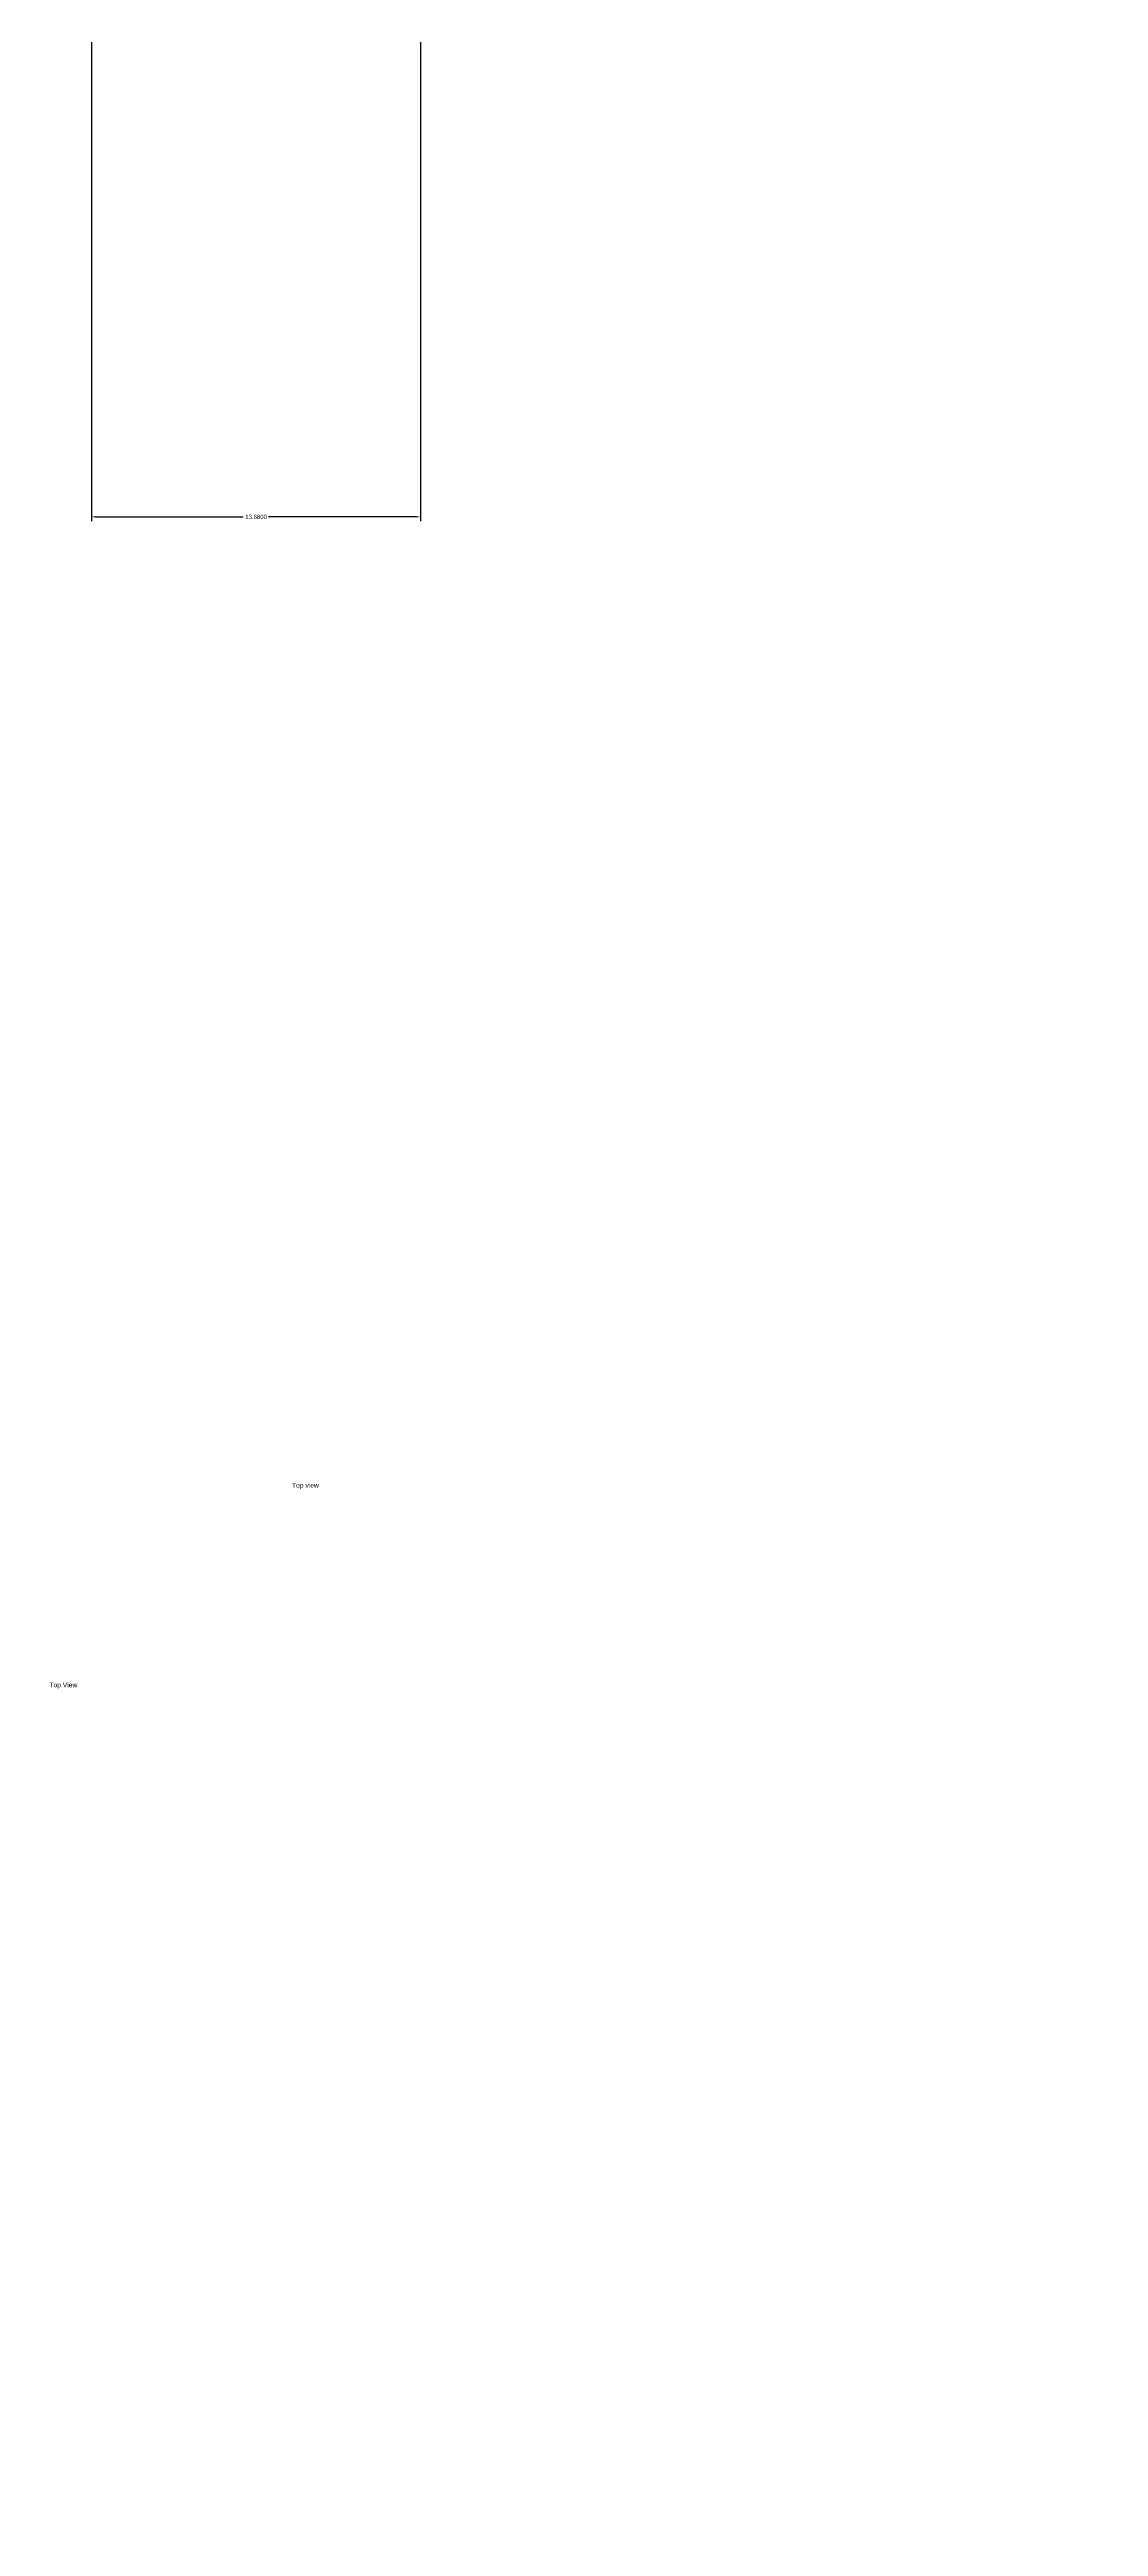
# Model space of a CAD drawing. Header units: inches. Extents: x 81 to 691, y -165 to 120.
# Drawn here: x 515.9 to 559.6, y -164.7 to -61.8 of the extents above; entities that cross this region are included whole.
import ezdxf

# ---------------------------------------------------------------- set-up
doc = ezdxf.new("R2010")
doc.units = ezdxf.units.IN
doc.header["$MEASUREMENT"] = 0
doc.styles.get("Standard").update_dxf_attribs({"font": 'arial.ttf'})
doc.dimstyles.get("Standard").update_dxf_attribs({"dimtxt": 0.18, "dimasz": 0.18, "dimexe": 0.18, "dimexo": 0.0625, "dimgap": 0.09, "dimtad": 0, "dimtih": 1, "dimtoh": 1, "dimdec": 4, "dimzin": 0, "dimdsep": 46, "dimtxsty": 'Standard', "dimcen": 0.09, "dimadec": 0, "dimazin": 0, "dimtfac": 1, "dimtdec": 4, "dimtofl": 0, "dimtmove": 0, "dimatfit": 3, "dimfxl": 1, "dimtolj": 1, "dimtzin": 0, "dimarcsym": 0})

# ---------------------------------------------------------------- blocks, each defined once
blk = doc.blocks.new('*D4')
at = {"color": 0, "lineweight": -2, "transparency": 16777216}
for p, q in [((517.68, -46.26), (517.68, -81.39)), ((531.36, -46.26), (531.36, -81.39)), ((517.86, -81.21), (523.99, -81.21)), ((531.18, -81.21), (525.04, -81.21))]:
    blk.add_line(p, q, dxfattribs=at)
at = {"color": 0, "transparency": 16777216}
for points in [[(517.86, -81.18), (517.86, -81.24), (517.68, -81.21)], [(531.18, -81.18), (531.18, -81.24), (531.36, -81.21)]]:
    blk.add_solid(points, dxfattribs=at)
at = {"layer": 'Defpoints', "color": 0, "transparency": 16777216}
for p in [(517.68, -46.2), (531.36, -46.2), (531.36, -81.21)]:
    blk.add_point(p, dxfattribs=at)
at = {"color": 0, "transparency": 16777216, "insert": (524.52, -81.21), "char_height": 0.18, "attachment_point": 5}
blk.add_mtext('\\A1;13.6800', dxfattribs=at)

msp = doc.modelspace()

# ---------------------------------------------------------------- texts
at = {"char_height": 0.2, "attachment_point": 1}
for s, insert in [('Top view', (526.01332, -121.366)), ('Top View', (515.92474, -129.66366))]:
    msp.add_mtext(s, dxfattribs=dict(at, insert=insert))

# ---------------------------------------------------------------- dimensions: what is measured, and where the dimension line sits
dim = msp.add_linear_dim(base=(531.3557, -81.21213), p1=(517.6757, -46.20175), p2=(531.3557, -46.20175), dimstyle='Standard')
dim.commit()
dim.dimension.update_dxf_attribs({"geometry": '*D4', "text_midpoint": (524.5157, -81.21213)})

doc.saveas('drawing.dxf')
